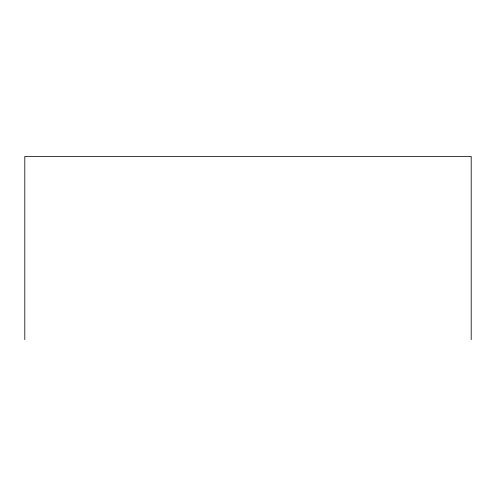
<?xml version="1.0" encoding="UTF-8"?>
<svg xmlns="http://www.w3.org/2000/svg" width="496" height="496" viewBox="0 0 496 496"><rect width="100%" height="100%" fill="white"/><g stroke="black" fill="none" stroke-linecap="round" stroke-linejoin="round"><path stroke-width="0.74" d="M471.2 339.617L471.2 156.383L24.8 156.383L24.8 339.617"/></g></svg>
